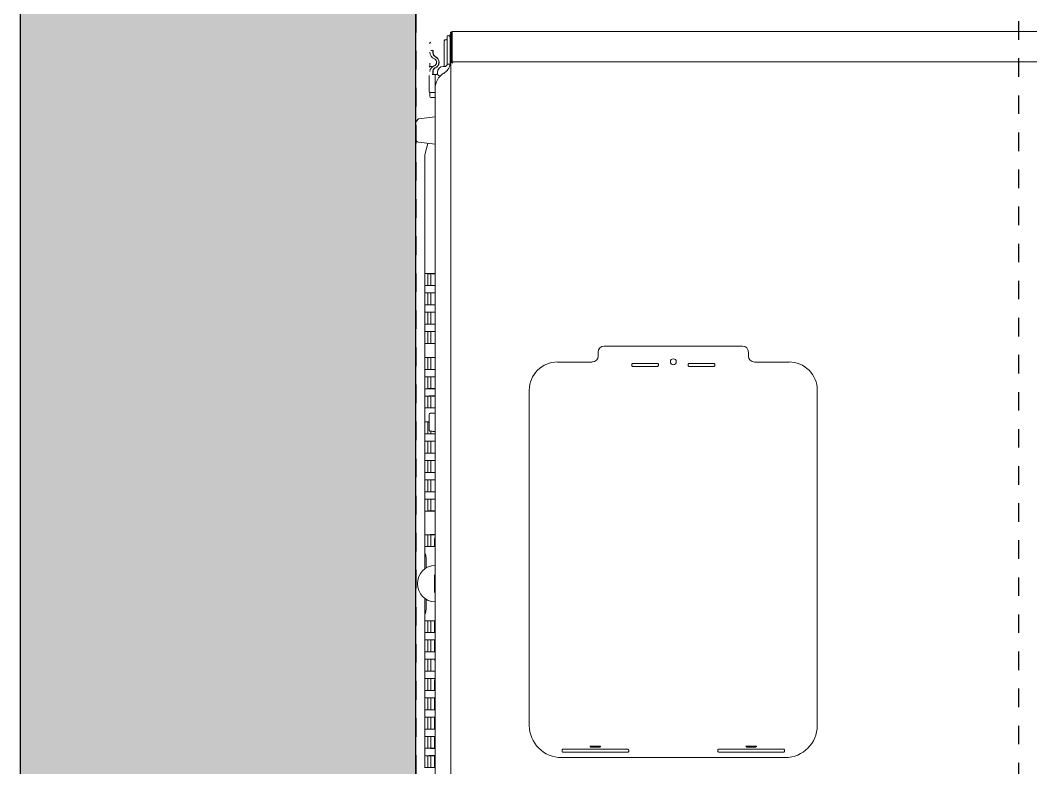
# Model space of a CAD drawing. Header units: inches. Extents: x 9715 to 9910, y -508 to -121.
# Drawn here: x 9715.47 to 9742.29, y -257.79 to -237.94 of the extents above; entities that cross this region are included whole.
import ezdxf

# ---------------------------------------------------------------- set-up
doc = ezdxf.new("R2010")
doc.units = ezdxf.units.IN
doc.header["$LTSCALE"] = 25
doc.header["$MEASUREMENT"] = 0
doc.linetypes.add('Hidden', pattern=[0.03937, 0.019685, -0.019685])
doc.layers.add('A-EQPM-KITCHEN', color=178, linetype='Continuous', lineweight=13, true_color=0x000000)
doc.layers.add('Default', color=178, linetype='Continuous', true_color=0x000000)
doc.layers.add('Layer 02', color=254, linetype='Continuous', true_color=0xe6e6e6)

# ---------------------------------------------------------------- blocks, each defined once
blk = doc.blocks.new('Stove-Plan')
at = {"layer": 'A-EQPM-KITCHEN', "linetype": 'Continuous', "lineweight": 5}
blk.add_point((-15, 14.65), dxfattribs=at)
blk = doc.blocks.new('Group-305')
at = {"layer": 'A-EQPM-KITCHEN'}
for p, q in [((-56.082, 36.504), (-55.619, 36.504)), ((-55.619, 36.504), (-55.541, 36.435)), ((-72.7, 36.268), (-72.773, 36.268)), ((-72.763, 36.164), (-72.763, 36.247)), ((-72.762, 36.183), (-72.762, 36.216)), ((-72.69, 36.268), (-72.7, 36.268)), ((-72.686, 36.268), (-72.69, 36.268)), ((-72.658, 36.268), (-72.686, 36.268)), ((-72.686, 36.268), (-72.686, 36.268)), ((-72.644, 36.268), (-72.658, 36.268)), ((-72.565, 36.268), (-72.644, 36.268)), ((-72.55, 36.268), (-72.565, 36.268)), ((-72.523, 36.268), (-72.55, 36.268)), ((-72.522, 36.268), (-72.523, 36.268)), ((-72.519, 36.268), (-72.522, 36.268)), ((-72.509, 36.268), (-72.519, 36.268)), ((-72.436, 36.268), (-72.509, 36.268)), ((-72.446, 36.235), (-72.447, 36.183)), ((-72.446, 36.247), (-72.445, 36.164)), ((-72.261, 36.268), (-72.436, 36.268)), ((-72.188, 36.268), (-72.261, 36.268)), ((-72.251, 36.164), (-72.251, 36.247)), ((-72.25, 36.183), (-72.25, 36.216)), ((-72.178, 36.268), (-72.188, 36.268)), ((-72.174, 36.268), (-72.178, 36.268)), ((-72.146, 36.268), (-72.174, 36.268)), ((-72.174, 36.268), (-72.174, 36.268)), ((-72.132, 36.268), (-72.146, 36.268)), ((-72.053, 36.268), (-72.132, 36.268)), ((-72.039, 36.268), (-72.053, 36.268)), ((-72.011, 36.268), (-72.039, 36.268)), ((-72.01, 36.268), (-72.011, 36.268)), ((-72.007, 36.268), (-72.01, 36.268)), ((-71.997, 36.268), (-72.007, 36.268)), ((-71.924, 36.268), (-71.997, 36.268)), ((-71.934, 36.235), (-71.935, 36.183)), ((-71.934, 36.247), (-71.933, 36.164)), ((-71.749, 36.268), (-71.924, 36.268)), ((-71.676, 36.268), (-71.749, 36.268)), ((-71.74, 36.164), (-71.739, 36.247)), ((-71.738, 36.183), (-71.739, 36.216)), ((-71.666, 36.268), (-71.676, 36.268)), ((-71.663, 36.268), (-71.666, 36.268)), ((-71.662, 36.268), (-71.663, 36.268)), ((-71.634, 36.268), (-71.662, 36.268)), ((-71.62, 36.268), (-71.634, 36.268)), ((-71.541, 36.268), (-71.62, 36.268)), ((-71.527, 36.268), (-71.541, 36.268)), ((-71.499, 36.268), (-71.527, 36.268)), ((-71.498, 36.268), (-71.499, 36.268)), ((-71.495, 36.268), (-71.498, 36.268)), ((-71.485, 36.268), (-71.495, 36.268)), ((-71.412, 36.268), (-71.485, 36.268)), ((-71.422, 36.235), (-71.423, 36.183)), ((-71.422, 36.247), (-71.421, 36.164)), ((-71.237, 36.268), (-71.412, 36.268)), ((-71.164, 36.268), (-71.237, 36.268)), ((-71.228, 36.164), (-71.227, 36.247)), ((-71.226, 36.183), (-71.227, 36.216)), ((-71.154, 36.268), (-71.164, 36.268)), ((-71.151, 36.268), (-71.154, 36.268)), ((-71.15, 36.268), (-71.151, 36.268)), ((-71.122, 36.268), (-71.15, 36.268)), ((-71.108, 36.268), (-71.122, 36.268)), ((-71.029, 36.268), (-71.108, 36.268)), ((-71.015, 36.268), (-71.029, 36.268)), ((-70.987, 36.268), (-71.015, 36.268)), ((-70.986, 36.268), (-70.987, 36.268)), ((-70.983, 36.268), (-70.986, 36.268)), ((-70.973, 36.268), (-70.983, 36.268)), ((-70.9, 36.268), (-70.973, 36.268)), ((-70.91, 36.235), (-70.911, 36.183)), ((-70.91, 36.247), (-70.909, 36.164)), ((-70.725, 36.268), (-70.9, 36.268)), ((-70.652, 36.268), (-70.725, 36.268)), ((-70.716, 36.164), (-70.715, 36.247)), ((-70.714, 36.183), (-70.715, 36.216)), ((-70.642, 36.268), (-70.652, 36.268)), ((-70.639, 36.268), (-70.642, 36.268)), ((-70.638, 36.268), (-70.639, 36.268)), ((-70.61, 36.268), (-70.638, 36.268)), ((-70.596, 36.268), (-70.61, 36.268)), ((-70.517, 36.268), (-70.596, 36.268)), ((-70.503, 36.268), (-70.517, 36.268)), ((-70.475, 36.268), (-70.503, 36.268)), ((-70.471, 36.268), (-70.475, 36.268)), ((-70.475, 36.268), (-70.475, 36.268)), ((-70.461, 36.268), (-70.471, 36.268)), ((-70.388, 36.268), (-70.461, 36.268)), ((-70.398, 36.235), (-70.399, 36.183)), ((-70.398, 36.247), (-70.397, 36.164)), ((-70.213, 36.268), (-70.388, 36.268)), ((-70.14, 36.268), (-70.213, 36.268)), ((-70.204, 36.164), (-70.203, 36.247)), ((-70.202, 36.183), (-70.203, 36.216)), ((-70.13, 36.268), (-70.14, 36.268)), ((-70.127, 36.268), (-70.13, 36.268)), ((-70.126, 36.268), (-70.127, 36.268)), ((-70.099, 36.268), (-70.126, 36.268)), ((-70.084, 36.268), (-70.099, 36.268)), ((-70.005, 36.268), (-70.084, 36.268)), ((-69.978, 36.268), (-70.005, 36.268)), ((-69.976, 36.268), (-69.978, 36.268)), ((-69.952, 36.268), (-69.976, 36.268)), ((-69.949, 36.268), (-69.952, 36.268)), ((-69.876, 36.268), (-69.949, 36.268)), ((-69.886, 36.235), (-69.887, 36.183)), ((-69.886, 36.247), (-69.886, 36.164)), ((-69.702, 36.268), (-69.876, 36.268)), ((-69.628, 36.268), (-69.702, 36.268)), ((-69.692, 36.164), (-69.692, 36.247)), ((-69.69, 36.183), (-69.691, 36.216)), ((-69.618, 36.268), (-69.628, 36.268)), ((-69.615, 36.268), (-69.618, 36.268)), ((-69.614, 36.268), (-69.615, 36.268)), ((-69.587, 36.268), (-69.614, 36.268)), ((-69.572, 36.268), (-69.587, 36.268)), ((-69.494, 36.268), (-69.572, 36.268)), ((-69.479, 36.268), (-69.494, 36.268)), ((-69.451, 36.268), (-69.479, 36.268)), ((-69.447, 36.268), (-69.451, 36.268)), ((-69.451, 36.268), (-69.451, 36.268)), ((-69.437, 36.268), (-69.447, 36.268)), ((-69.364, 36.268), (-69.437, 36.268)), ((-69.375, 36.235), (-69.375, 36.183)), ((-69.374, 36.247), (-69.374, 36.164)), ((-69.19, 36.268), (-69.364, 36.268)), ((-69.117, 36.268), (-69.19, 36.268)), ((-69.18, 36.164), (-69.18, 36.247)), ((-69.179, 36.183), (-69.179, 36.216)), ((-69.106, 36.268), (-69.117, 36.268)), ((-69.103, 36.268), (-69.106, 36.268)), ((-69.102, 36.268), (-69.103, 36.268)), ((-69.075, 36.268), (-69.102, 36.268)), ((-69.06, 36.268), (-69.075, 36.268)), ((-68.982, 36.268), (-69.06, 36.268)), ((-68.967, 36.268), (-68.982, 36.268)), ((-68.94, 36.268), (-68.967, 36.268)), ((-68.939, 36.268), (-68.94, 36.268)), ((-68.936, 36.268), (-68.939, 36.268)), ((-68.926, 36.268), (-68.936, 36.268)), ((-68.852, 36.268), (-68.926, 36.268)), ((-68.863, 36.235), (-68.864, 36.183)), ((-68.862, 36.247), (-68.862, 36.164)), ((-68.678, 36.268), (-68.852, 36.268)), ((-68.605, 36.268), (-68.678, 36.268)), ((-68.549, 36.23), (-68.672, 36.25)), ((-68.595, 36.268), (-68.605, 36.268)), ((-68.591, 36.268), (-68.595, 36.268)), ((-68.563, 36.268), (-68.591, 36.268)), ((-68.591, 36.268), (-68.591, 36.268)), ((-68.549, 36.268), (-68.563, 36.268)), ((-68.27, 36.268), (-68.549, 36.268)), ((-68.295, 36.23), (-68.549, 36.23)), ((-67.21, 36.268), (-67.488, 36.268)), ((-67.21, 36.23), (-67.463, 36.23)), ((-67.196, 36.268), (-67.21, 36.268)), ((-67.086, 36.251), (-67.21, 36.23)), ((-67.168, 36.268), (-67.196, 36.268)), ((-67.164, 36.268), (-67.168, 36.268)), ((-67.168, 36.268), (-67.168, 36.268)), ((-67.154, 36.268), (-67.164, 36.268)), ((-67.081, 36.268), (-67.154, 36.268)), ((-66.906, 36.268), (-67.081, 36.268)), ((-66.833, 36.268), (-66.906, 36.268)), ((-66.897, 36.164), (-66.896, 36.247)), ((-66.895, 36.183), (-66.896, 36.216)), ((-66.823, 36.268), (-66.833, 36.268)), ((-66.82, 36.268), (-66.823, 36.268)), ((-66.819, 36.268), (-66.82, 36.268)), ((-66.792, 36.268), (-66.819, 36.268)), ((-66.777, 36.268), (-66.792, 36.268)), ((-66.698, 36.268), (-66.777, 36.268)), ((-66.671, 36.268), (-66.698, 36.268)), ((-66.67, 36.268), (-66.671, 36.268)), ((-66.647, 36.268), (-66.67, 36.268)), ((-66.642, 36.268), (-66.647, 36.268)), ((-66.569, 36.268), (-66.642, 36.268)), ((-66.579, 36.235), (-66.58, 36.183)), ((-66.579, 36.247), (-66.579, 36.164)), ((-65.961, 36.268), (-66.569, 36.268)), ((-65.888, 36.268), (-65.961, 36.268)), ((-65.952, 36.164), (-65.951, 36.247)), ((-65.95, 36.183), (-65.951, 36.236)), ((-65.884, 36.268), (-65.888, 36.268)), ((-65.878, 36.268), (-65.884, 36.268)), ((-65.875, 36.268), (-65.878, 36.268)), ((-65.861, 36.268), (-65.875, 36.268)), ((-65.86, 36.268), (-65.861, 36.268)), ((-65.847, 36.268), (-65.86, 36.268)), ((-65.846, 36.268), (-65.847, 36.268)), ((-65.832, 36.268), (-65.846, 36.268)), ((-65.753, 36.268), (-65.832, 36.268)), ((-65.726, 36.268), (-65.753, 36.268)), ((-65.725, 36.268), (-65.726, 36.268)), ((-65.711, 36.268), (-65.725, 36.268)), ((-65.707, 36.268), (-65.711, 36.268)), ((-65.702, 36.268), (-65.707, 36.268)), ((-65.697, 36.268), (-65.702, 36.268)), ((-65.624, 36.268), (-65.697, 36.268)), ((-65.634, 36.236), (-65.635, 36.183)), ((-65.634, 36.247), (-65.634, 36.164)), ((-65.45, 36.268), (-65.624, 36.268)), ((-65.376, 36.268), (-65.45, 36.268)), ((-65.44, 36.164), (-65.44, 36.247)), ((-65.438, 36.183), (-65.439, 36.236)), ((-65.371, 36.268), (-65.376, 36.268)), ((-65.366, 36.268), (-65.371, 36.268)), ((-65.363, 36.268), (-65.366, 36.268)), ((-65.349, 36.268), (-65.363, 36.268)), ((-65.348, 36.268), (-65.349, 36.268)), ((-65.32, 36.268), (-65.348, 36.268)), ((-65.242, 36.268), (-65.32, 36.268)), ((-65.214, 36.268), (-65.242, 36.268)), ((-65.213, 36.268), (-65.214, 36.268)), ((-65.199, 36.268), (-65.213, 36.268)), ((-65.195, 36.268), (-65.199, 36.268)), ((-65.189, 36.268), (-65.195, 36.268)), ((-65.185, 36.268), (-65.189, 36.268)), ((-65.112, 36.268), (-65.185, 36.268)), ((-65.122, 36.236), (-65.123, 36.183)), ((-65.122, 36.247), (-65.122, 36.164)), ((-64.938, 36.268), (-65.112, 36.268)), ((-64.865, 36.268), (-64.938, 36.268)), ((-64.928, 36.164), (-64.928, 36.247)), ((-64.927, 36.183), (-64.927, 36.236)), ((-64.859, 36.268), (-64.865, 36.268)), ((-64.854, 36.268), (-64.859, 36.268)), ((-64.851, 36.268), (-64.854, 36.268)), ((-64.837, 36.268), (-64.851, 36.268)), ((-64.836, 36.268), (-64.837, 36.268)), ((-64.808, 36.268), (-64.836, 36.268)), ((-64.73, 36.268), (-64.808, 36.268)), ((-64.702, 36.268), (-64.73, 36.268)), ((-64.701, 36.268), (-64.702, 36.268)), ((-64.687, 36.268), (-64.701, 36.268)), ((-64.684, 36.268), (-64.687, 36.268)), ((-64.679, 36.268), (-64.684, 36.268)), ((-64.673, 36.268), (-64.679, 36.268)), ((-64.6, 36.268), (-64.673, 36.268)), ((-64.611, 36.236), (-64.612, 36.183)), ((-64.61, 36.247), (-64.61, 36.164)), ((-64.426, 36.268), (-64.6, 36.268)), ((-64.353, 36.268), (-64.426, 36.268)), ((-64.416, 36.164), (-64.416, 36.247)), ((-64.415, 36.183), (-64.416, 36.236)), ((-64.348, 36.268), (-64.353, 36.268)), ((-64.343, 36.268), (-64.348, 36.268)), ((-64.339, 36.268), (-64.343, 36.268)), ((-64.325, 36.268), (-64.339, 36.268)), ((-64.324, 36.268), (-64.325, 36.268)), ((-64.297, 36.268), (-64.324, 36.268)), ((-64.218, 36.268), (-64.297, 36.268)), ((-64.203, 36.268), (-64.218, 36.268)), ((-64.192, 36.268), (-64.203, 36.268)), ((-64.19, 36.268), (-64.192, 36.268)), ((-64.183, 36.268), (-64.19, 36.268)), ((-64.167, 36.268), (-64.183, 36.268)), ((-64.162, 36.268), (-64.167, 36.268)), ((-64.088, 36.268), (-64.162, 36.268)), ((-64.099, 36.236), (-64.1, 36.183)), ((-64.099, 36.247), (-64.098, 36.164)), ((-63.914, 36.268), (-64.088, 36.268)), ((-63.841, 36.268), (-63.914, 36.268)), ((-63.904, 36.164), (-63.904, 36.247)), ((-63.903, 36.183), (-63.904, 36.236)), ((-63.836, 36.268), (-63.841, 36.268)), ((-63.831, 36.268), (-63.836, 36.268)), ((-63.827, 36.268), (-63.831, 36.268)), ((-63.813, 36.268), (-63.827, 36.268)), ((-63.812, 36.268), (-63.813, 36.268)), ((-63.785, 36.268), (-63.812, 36.268)), ((-63.706, 36.268), (-63.785, 36.268)), ((-63.678, 36.268), (-63.706, 36.268)), ((-63.677, 36.268), (-63.678, 36.268)), ((-63.663, 36.268), (-63.677, 36.268)), ((-63.66, 36.268), (-63.663, 36.268)), ((-63.655, 36.268), (-63.66, 36.268)), ((-63.65, 36.268), (-63.655, 36.268)), ((-63.577, 36.268), (-63.65, 36.268)), ((-63.587, 36.236), (-63.588, 36.183)), ((-63.587, 36.247), (-63.586, 36.164)), ((-63.225, 36.268), (-63.577, 36.268)), ((-63.152, 36.268), (-63.225, 36.268)), ((-63.215, 36.164), (-63.215, 36.247)), ((-63.214, 36.183), (-63.215, 36.236)), ((-63.147, 36.268), (-63.152, 36.268)), ((-63.142, 36.268), (-63.147, 36.268)), ((-63.138, 36.268), (-63.142, 36.268)), ((-63.124, 36.268), (-63.138, 36.268)), ((-63.123, 36.268), (-63.124, 36.268)), ((-63.096, 36.268), (-63.123, 36.268)), ((-63.017, 36.268), (-63.096, 36.268)), ((-62.989, 36.268), (-63.017, 36.268)), ((-62.988, 36.268), (-62.989, 36.268)), ((-62.974, 36.268), (-62.988, 36.268)), ((-62.971, 36.268), (-62.974, 36.268)), ((-62.966, 36.268), (-62.971, 36.268)), ((-62.961, 36.268), (-62.966, 36.268)), ((-62.888, 36.268), (-62.961, 36.268)), ((-62.898, 36.236), (-62.899, 36.183)), ((-62.898, 36.247), (-62.897, 36.164)), ((-62.713, 36.268), (-62.888, 36.268)), ((-62.64, 36.268), (-62.713, 36.268)), ((-62.704, 36.164), (-62.703, 36.247)), ((-62.702, 36.183), (-62.703, 36.236)), ((-62.635, 36.268), (-62.64, 36.268)), ((-62.63, 36.268), (-62.635, 36.268)), ((-62.626, 36.268), (-62.63, 36.268)), ((-62.612, 36.268), (-62.626, 36.268)), ((-62.584, 36.268), (-62.612, 36.268)), ((-62.612, 36.268), (-62.612, 36.268)), ((-62.505, 36.268), (-62.584, 36.268)), ((-62.477, 36.268), (-62.505, 36.268)), ((-62.476, 36.268), (-62.477, 36.268)), ((-62.462, 36.268), (-62.476, 36.268)), ((-62.459, 36.268), (-62.462, 36.268)), ((-62.454, 36.268), (-62.459, 36.268)), ((-62.449, 36.268), (-62.454, 36.268)), ((-62.376, 36.268), (-62.449, 36.268)), ((-62.386, 36.236), (-62.387, 36.183)), ((-62.386, 36.247), (-62.385, 36.164)), ((-62.201, 36.268), (-62.376, 36.268)), ((-62.128, 36.268), (-62.201, 36.268)), ((-62.192, 36.164), (-62.191, 36.247)), ((-62.19, 36.183), (-62.191, 36.236)), ((-62.123, 36.268), (-62.128, 36.268)), ((-62.118, 36.268), (-62.123, 36.268)), ((-62.115, 36.268), (-62.118, 36.268)), ((-62.101, 36.268), (-62.115, 36.268)), ((-62.1, 36.268), (-62.101, 36.268)), ((-62.072, 36.268), (-62.1, 36.268)), ((-61.993, 36.268), (-62.072, 36.268)), ((-61.965, 36.268), (-61.993, 36.268)), ((-61.964, 36.268), (-61.965, 36.268)), ((-61.95, 36.268), (-61.964, 36.268)), ((-61.947, 36.268), (-61.95, 36.268)), ((-61.942, 36.268), (-61.947, 36.268)), ((-61.937, 36.268), (-61.942, 36.268)), ((-61.864, 36.268), (-61.937, 36.268)), ((-61.874, 36.236), (-61.875, 36.183)), ((-61.874, 36.247), (-61.873, 36.164)), ((-61.512, 36.268), (-61.864, 36.268)), ((-61.439, 36.268), (-61.512, 36.268)), ((-61.503, 36.164), (-61.502, 36.247)), ((-61.501, 36.183), (-61.502, 36.236)), ((-61.434, 36.268), (-61.439, 36.268)), ((-61.429, 36.268), (-61.434, 36.268)), ((-61.425, 36.268), (-61.429, 36.268)), ((-61.411, 36.268), (-61.425, 36.268)), ((-61.383, 36.268), (-61.411, 36.268)), ((-61.411, 36.268), (-61.411, 36.268)), ((-61.304, 36.268), (-61.383, 36.268)), ((-61.276, 36.268), (-61.304, 36.268)), ((-61.275, 36.268), (-61.276, 36.268)), ((-61.261, 36.268), (-61.275, 36.268)), ((-61.258, 36.268), (-61.261, 36.268)), ((-61.253, 36.268), (-61.258, 36.268)), ((-61.248, 36.268), (-61.253, 36.268)), ((-61.175, 36.268), (-61.248, 36.268)), ((-61.185, 36.236), (-61.186, 36.183)), ((-61.185, 36.247), (-61.184, 36.164)), ((-61, 36.268), (-61.175, 36.268)), ((-60.926, 36.268), (-61, 36.268)), ((-60.991, 36.164), (-60.99, 36.247)), ((-60.989, 36.182), (-60.99, 36.236)), ((-60.922, 36.268), (-60.926, 36.268)), ((-60.916, 36.268), (-60.922, 36.268)), ((-60.913, 36.268), (-60.916, 36.268)), ((-60.899, 36.268), (-60.913, 36.268)), ((-60.898, 36.268), (-60.899, 36.268)), ((-60.87, 36.268), (-60.898, 36.268)), ((-60.792, 36.268), (-60.87, 36.268)), ((-60.764, 36.268), (-60.792, 36.268)), ((-60.763, 36.268), (-60.764, 36.268)), ((-60.749, 36.268), (-60.763, 36.268)), ((-60.746, 36.268), (-60.749, 36.268)), ((-60.74, 36.268), (-60.746, 36.268)), ((-60.736, 36.268), (-60.74, 36.268)), ((-60.663, 36.268), (-60.736, 36.268)), ((-60.673, 36.236), (-60.674, 36.183)), ((-60.673, 36.247), (-60.672, 36.164)), ((-60.488, 36.268), (-60.663, 36.268)), ((-60.415, 36.268), (-60.488, 36.268)), ((-60.479, 36.164), (-60.478, 36.247)), ((-60.477, 36.183), (-60.478, 36.236)), ((-60.41, 36.268), (-60.415, 36.268)), ((-60.405, 36.268), (-60.41, 36.268)), ((-60.402, 36.268), (-60.405, 36.268)), ((-60.388, 36.268), (-60.402, 36.268)), ((-60.387, 36.268), (-60.388, 36.268)), ((-60.359, 36.268), (-60.387, 36.268)), ((-60.28, 36.268), (-60.359, 36.268)), ((-60.266, 36.268), (-60.28, 36.268)), ((-60.255, 36.268), (-60.266, 36.268)), ((-60.252, 36.268), (-60.255, 36.268)), ((-60.242, 36.268), (-60.252, 36.268)), ((-60.229, 36.268), (-60.242, 36.268)), ((-60.224, 36.268), (-60.229, 36.268)), ((-60.151, 36.268), (-60.224, 36.268)), ((-60.161, 36.236), (-60.162, 36.183)), ((-60.161, 36.247), (-60.16, 36.164)), ((-59.976, 36.268), (-60.151, 36.268)), ((-59.903, 36.268), (-59.976, 36.268)), ((-59.967, 36.164), (-59.966, 36.247)), ((-59.965, 36.183), (-59.966, 36.236)), ((-59.898, 36.268), (-59.903, 36.268)), ((-59.893, 36.268), (-59.898, 36.268)), ((-59.89, 36.268), (-59.893, 36.268)), ((-59.876, 36.268), (-59.89, 36.268)), ((-59.875, 36.268), (-59.876, 36.268)), ((-59.847, 36.268), (-59.875, 36.268)), ((-59.768, 36.268), (-59.847, 36.268)), ((-59.741, 36.268), (-59.768, 36.268)), ((-59.74, 36.268), (-59.741, 36.268)), ((-59.726, 36.268), (-59.74, 36.268)), ((-59.722, 36.268), (-59.726, 36.268)), ((-59.717, 36.268), (-59.722, 36.268)), ((-59.712, 36.268), (-59.717, 36.268)), ((-59.639, 36.268), (-59.712, 36.268)), ((-59.649, 36.236), (-59.65, 36.183)), ((-59.649, 36.247), (-59.649, 36.164)), ((-58.697, 36.268), (-59.639, 36.268)), ((-58.607, 36.268), (-58.697, 36.268)), ((-58.173, 36.268), (-58.607, 36.268)), ((-58.137, 36.268), (-58.173, 36.268)), ((-58.133, 36.268), (-58.137, 36.268)), ((-57.998, 36.268), (-58.133, 36.268)), ((-57.994, 36.268), (-57.998, 36.268)), ((-57.958, 36.268), (-57.994, 36.268)), ((-57.424, 36.268), (-57.958, 36.268)), ((-57.389, 36.268), (-57.424, 36.268)), ((-57.385, 36.268), (-57.389, 36.268)), ((-57.249, 36.268), (-57.385, 36.268)), ((-57.246, 36.268), (-57.249, 36.268)), ((-57.21, 36.268), (-57.246, 36.268)), ((-56.998, 36.268), (-57.21, 36.268)), ((-56.887, 36.268), (-56.998, 36.268)), ((-56.724, 36.268), (-56.887, 36.268)), ((-56.662, 36.268), (-56.724, 36.268)), ((-56.661, 36.268), (-56.662, 36.268)), ((-56.657, 36.268), (-56.661, 36.268)), ((-56.656, 36.268), (-56.657, 36.268)), ((-56.655, 36.268), (-56.656, 36.268)), ((-56.637, 36.268), (-56.655, 36.268)), ((-56.586, 36.268), (-56.637, 36.268)), ((-56.499, 36.264), (-56.5, 36.264)), ((-56.46, 36.26), (-56.499, 36.264)), ((-56.191, 36.185), (-56.46, 36.26)), ((-56.215, 35.992), (-56.16, 36.435)), ((-55.541, 36.435), (-55.486, 35.992)), ((-54.734, 35.992), (-79.266, 35.992)), ((-72.763, 36.119), (-72.763, 36.164)), ((-72.763, 36.153), (-72.762, 36.068)), ((-72.763, 35.992), (-72.763, 36.119)), ((-72.762, 36.089), (-72.762, 36.183)), ((-72.762, 36.11), (-72.447, 36.11)), ((-72.762, 36.068), (-72.762, 35.992)), ((-72.447, 36.008), (-72.762, 36.008)), ((-72.761, 36.183), (-72.691, 36.189)), ((-72.691, 36.189), (-72.644, 36.189)), ((-72.644, 36.189), (-72.565, 36.189)), ((-72.565, 36.189), (-72.517, 36.189)), ((-72.517, 36.189), (-72.447, 36.183)), ((-72.447, 36.183), (-72.447, 36.089)), ((-72.447, 36.068), (-72.445, 36.143)), ((-72.447, 35.992), (-72.447, 36.068)), ((-72.445, 36.164), (-72.445, 36.119)), ((-72.445, 36.119), (-72.445, 35.992)), ((-72.252, 36.119), (-72.251, 36.164)), ((-72.252, 35.992), (-72.252, 36.119)), ((-72.251, 36.153), (-72.25, 36.068)), ((-72.25, 36.089), (-72.25, 36.183)), ((-72.25, 36.11), (-71.935, 36.11)), ((-72.25, 36.068), (-72.25, 35.992)), ((-71.935, 36.008), (-72.25, 36.008)), ((-72.249, 36.183), (-72.179, 36.189)), ((-72.179, 36.189), (-72.132, 36.189)), ((-72.132, 36.189), (-72.053, 36.189)), ((-72.053, 36.189), (-72.005, 36.189)), ((-72.005, 36.189), (-71.935, 36.183)), ((-71.935, 36.183), (-71.935, 36.089)), ((-71.935, 36.068), (-71.933, 36.143)), ((-71.935, 35.992), (-71.935, 36.068)), ((-71.933, 36.164), (-71.933, 36.119)), ((-71.933, 36.119), (-71.933, 35.992)), ((-71.74, 36.119), (-71.74, 36.164)), ((-71.74, 35.992), (-71.74, 36.119)), ((-71.739, 36.153), (-71.738, 36.068)), ((-71.738, 36.183), (-71.668, 36.189)), ((-71.738, 36.089), (-71.738, 36.183)), ((-71.738, 36.11), (-71.423, 36.11)), ((-71.738, 36.068), (-71.738, 35.992)), ((-71.423, 36.008), (-71.738, 36.008)), ((-71.668, 36.189), (-71.62, 36.189)), ((-71.62, 36.189), (-71.541, 36.189)), ((-71.541, 36.189), (-71.493, 36.189)), ((-71.493, 36.189), (-71.423, 36.183)), ((-71.423, 36.183), (-71.423, 36.089)), ((-71.423, 36.068), (-71.422, 36.143)), ((-71.423, 35.992), (-71.423, 36.068)), ((-71.421, 36.164), (-71.421, 36.119)), ((-71.421, 36.119), (-71.421, 35.992)), ((-71.228, 36.119), (-71.228, 36.164)), ((-71.228, 36.153), (-71.226, 36.068)), ((-71.228, 35.992), (-71.228, 36.119)), ((-71.226, 36.183), (-71.156, 36.189)), ((-71.226, 36.089), (-71.226, 36.183)), ((-71.226, 36.11), (-70.911, 36.11)), ((-71.226, 36.068), (-71.226, 35.992)), ((-70.911, 36.008), (-71.226, 36.008)), ((-71.156, 36.189), (-71.108, 36.189)), ((-71.108, 36.189), (-71.029, 36.189)), ((-71.029, 36.189), (-70.981, 36.189)), ((-70.981, 36.189), (-70.911, 36.183)), ((-70.911, 36.183), (-70.911, 36.089)), ((-70.911, 36.068), (-70.91, 36.143)), ((-70.911, 35.992), (-70.911, 36.068)), ((-70.909, 36.164), (-70.909, 36.119)), ((-70.909, 36.119), (-70.909, 35.992)), ((-70.716, 36.119), (-70.716, 36.164)), ((-70.716, 36.153), (-70.714, 36.068)), ((-70.716, 35.992), (-70.716, 36.119)), ((-70.714, 36.183), (-70.644, 36.189)), ((-70.714, 36.089), (-70.714, 36.183)), ((-70.714, 36.11), (-70.399, 36.11)), ((-70.714, 36.068), (-70.714, 35.992)), ((-70.459, 36.008), (-70.714, 36.008)), ((-70.644, 36.189), (-70.596, 36.189)), ((-70.596, 36.189), (-70.517, 36.189)), ((-70.517, 36.189), (-70.47, 36.189)), ((-70.47, 36.189), (-70.399, 36.183)), ((-70.399, 36.183), (-70.399, 36.089)), ((-70.399, 36.068), (-70.398, 36.143)), ((-70.399, 35.992), (-70.399, 36.068)), ((-70.397, 36.164), (-70.397, 36.119)), ((-70.397, 36.119), (-70.397, 35.992)), ((-70.204, 36.119), (-70.204, 36.164)), ((-70.204, 36.153), (-70.202, 36.068)), ((-70.204, 35.992), (-70.204, 36.119)), ((-70.202, 36.183), (-70.132, 36.189)), ((-70.202, 36.089), (-70.202, 36.183)), ((-70.202, 36.11), (-69.887, 36.11)), ((-70.202, 36.068), (-70.202, 35.992)), ((-70.132, 36.189), (-70.084, 36.189)), ((-70.084, 36.189), (-70.005, 36.189)), ((-70.005, 36.189), (-69.958, 36.189)), ((-69.958, 36.189), (-69.888, 36.183)), ((-69.887, 36.183), (-69.887, 36.089)), ((-69.887, 36.068), (-69.886, 36.143)), ((-69.887, 35.992), (-69.887, 36.068)), ((-69.886, 36.164), (-69.886, 36.119)), ((-69.886, 36.119), (-69.886, 35.992)), ((-69.692, 36.119), (-69.692, 36.164)), ((-69.692, 36.153), (-69.69, 36.068)), ((-69.692, 35.992), (-69.692, 36.119)), ((-69.69, 36.183), (-69.62, 36.189)), ((-69.69, 36.089), (-69.69, 36.183)), ((-69.69, 36.11), (-69.375, 36.11)), ((-69.69, 36.068), (-69.69, 35.992)), ((-69.375, 36.008), (-69.69, 36.008)), ((-69.62, 36.189), (-69.572, 36.189)), ((-69.572, 36.189), (-69.494, 36.189)), ((-69.494, 36.189), (-69.446, 36.189)), ((-69.446, 36.189), (-69.376, 36.183)), ((-69.375, 36.183), (-69.375, 36.089)), ((-69.375, 36.068), (-69.374, 36.143)), ((-69.375, 35.992), (-69.375, 36.068)), ((-69.374, 36.164), (-69.374, 36.119)), ((-69.374, 36.119), (-69.374, 35.992)), ((-69.18, 36.119), (-69.18, 36.164)), ((-69.18, 36.153), (-69.179, 36.068)), ((-69.18, 35.992), (-69.18, 36.119)), ((-69.179, 36.089), (-69.179, 36.183)), ((-69.179, 36.11), (-68.864, 36.11)), ((-69.179, 36.068), (-69.179, 35.992)), ((-68.864, 36.008), (-69.179, 36.008)), ((-69.178, 36.183), (-69.108, 36.189)), ((-69.108, 36.189), (-69.06, 36.189)), ((-69.06, 36.189), (-68.982, 36.189)), ((-68.982, 36.189), (-68.934, 36.189)), ((-68.934, 36.189), (-68.864, 36.183)), ((-68.864, 36.183), (-68.864, 36.089)), ((-68.864, 36.068), (-68.862, 36.143)), ((-68.864, 35.992), (-68.864, 36.068)), ((-68.862, 36.164), (-68.862, 36.119)), ((-68.862, 36.119), (-68.862, 35.992)), ((-68.157, 35.992), (-67.601, 35.992)), ((-67.646, 36.008), (-68.113, 36.008)), ((-66.897, 36.119), (-66.897, 36.164)), ((-66.897, 36.153), (-66.895, 36.068)), ((-66.897, 35.992), (-66.897, 36.119)), ((-66.895, 36.183), (-66.825, 36.189)), ((-66.895, 36.089), (-66.895, 36.183)), ((-66.895, 36.11), (-66.58, 36.11)), ((-66.895, 36.068), (-66.895, 35.992)), ((-66.698, 36.008), (-66.895, 36.008)), ((-66.825, 36.189), (-66.777, 36.189)), ((-66.777, 36.189), (-66.698, 36.189)), ((-66.698, 36.189), (-66.651, 36.189)), ((-66.651, 36.189), (-66.581, 36.183)), ((-66.58, 36.183), (-66.58, 36.089)), ((-66.58, 36.068), (-66.579, 36.153)), ((-66.58, 35.992), (-66.58, 36.068)), ((-66.579, 36.164), (-66.578, 36.119)), ((-66.578, 36.119), (-66.578, 35.992)), ((-65.952, 36.119), (-65.952, 36.164)), ((-65.952, 36.153), (-65.95, 36.068)), ((-65.952, 35.992), (-65.952, 36.119)), ((-65.95, 36.183), (-65.88, 36.189)), ((-65.95, 36.082), (-65.95, 36.183)), ((-65.95, 36.11), (-65.635, 36.11)), ((-65.95, 36.068), (-65.95, 35.992)), ((-65.88, 36.189), (-65.832, 36.189)), ((-65.832, 36.189), (-65.753, 36.189)), ((-65.753, 36.189), (-65.706, 36.189)), ((-65.706, 36.189), (-65.636, 36.183)), ((-65.635, 36.183), (-65.635, 36.089)), ((-65.635, 36.068), (-65.634, 36.153)), ((-65.635, 35.992), (-65.635, 36.068)), ((-65.634, 36.164), (-65.633, 36.119)), ((-65.633, 36.119), (-65.633, 35.992)), ((-65.44, 36.119), (-65.44, 36.164)), ((-65.44, 36.153), (-65.438, 36.068)), ((-65.44, 35.992), (-65.44, 36.119)), ((-65.438, 36.183), (-65.368, 36.189)), ((-65.438, 36.082), (-65.438, 36.183)), ((-65.438, 36.11), (-65.123, 36.11)), ((-65.438, 36.068), (-65.438, 35.992)), ((-65.368, 36.189), (-65.32, 36.189)), ((-65.32, 36.189), (-65.242, 36.189)), ((-65.242, 36.189), (-65.194, 36.189)), ((-65.194, 36.189), (-65.124, 36.183)), ((-65.123, 36.183), (-65.123, 36.089)), ((-65.123, 36.068), (-65.122, 36.153)), ((-65.123, 35.992), (-65.123, 36.068)), ((-65.122, 36.164), (-65.122, 36.119)), ((-65.122, 36.119), (-65.122, 35.992)), ((-64.928, 36.119), (-64.928, 36.164)), ((-64.928, 36.153), (-64.927, 36.068)), ((-64.928, 35.992), (-64.928, 36.119)), ((-64.927, 36.082), (-64.927, 36.183)), ((-64.927, 36.11), (-64.612, 36.11)), ((-64.927, 36.068), (-64.927, 35.992)), ((-64.926, 36.183), (-64.856, 36.189)), ((-64.856, 36.189), (-64.808, 36.189)), ((-64.808, 36.189), (-64.73, 36.189)), ((-64.73, 36.189), (-64.682, 36.189)), ((-64.682, 36.189), (-64.612, 36.183)), ((-64.612, 36.183), (-64.612, 36.089)), ((-64.612, 36.068), (-64.61, 36.153)), ((-64.612, 35.992), (-64.612, 36.068)), ((-64.61, 36.164), (-64.61, 36.119)), ((-64.61, 36.119), (-64.61, 35.992)), ((-64.416, 36.119), (-64.416, 36.164)), ((-64.416, 36.153), (-64.415, 36.068)), ((-64.416, 35.992), (-64.416, 36.119)), ((-64.415, 36.082), (-64.415, 36.183)), ((-64.415, 36.11), (-64.1, 36.11)), ((-64.415, 36.068), (-64.415, 35.992)), ((-64.414, 36.183), (-64.344, 36.189)), ((-64.344, 36.189), (-64.297, 36.189)), ((-64.297, 36.189), (-64.218, 36.189)), ((-64.218, 36.189), (-64.17, 36.189)), ((-64.17, 36.189), (-64.1, 36.183)), ((-64.1, 36.183), (-64.1, 36.089)), ((-64.1, 36.068), (-64.098, 36.153)), ((-64.1, 35.992), (-64.1, 36.068)), ((-64.098, 36.164), (-64.098, 36.119)), ((-64.098, 36.119), (-64.098, 35.992)), ((-63.905, 36.119), (-63.904, 36.164)), ((-63.905, 35.992), (-63.905, 36.119)), ((-63.904, 36.153), (-63.903, 36.068)), ((-63.903, 36.082), (-63.903, 36.183)), ((-63.903, 36.11), (-63.833, 36.11)), ((-63.903, 36.068), (-63.903, 35.992)), ((-63.902, 36.183), (-63.832, 36.189)), ((-63.838, 36.022), (-63.839, 36.014)), ((-63.839, 36.014), (-63.839, 36.002)), ((-63.839, 36.002), (-63.839, 35.992)), ((-63.837, 36.046), (-63.838, 36.027)), ((-63.838, 36.027), (-63.838, 36.022)), ((-63.835, 36.074), (-63.837, 36.052)), ((-63.837, 36.052), (-63.837, 36.051)), ((-63.837, 36.051), (-63.837, 36.046)), ((-63.834, 36.094), (-63.835, 36.085)), ((-63.835, 36.085), (-63.835, 36.077)), ((-63.835, 36.077), (-63.835, 36.074)), ((-63.833, 36.114), (-63.834, 36.11)), ((-63.834, 36.11), (-63.834, 36.109)), ((-63.834, 36.109), (-63.834, 36.094)), ((-63.832, 36.131), (-63.833, 36.124)), ((-63.833, 36.124), (-63.833, 36.121)), ((-63.833, 36.121), (-63.833, 36.119)), ((-63.833, 36.119), (-63.833, 36.116)), ((-63.833, 36.116), (-63.833, 36.114)), ((-63.832, 36.189), (-63.785, 36.189)), ((-63.378, 36.15), (-63.813, 36.15)), ((-63.785, 36.189), (-63.706, 36.189)), ((-63.706, 36.189), (-63.658, 36.189)), ((-63.658, 36.189), (-63.588, 36.183)), ((-63.588, 36.183), (-63.588, 36.15)), ((-63.358, 36.124), (-63.358, 36.131)), ((-63.357, 36.121), (-63.358, 36.124)), ((-63.357, 36.12), (-63.357, 36.121)), ((-63.357, 36.116), (-63.357, 36.12)), ((-63.357, 36.115), (-63.357, 36.116)), ((-63.357, 36.11), (-63.357, 36.115)), ((-63.357, 36.109), (-63.357, 36.11)), ((-63.356, 36.094), (-63.357, 36.109)), ((-63.356, 36.085), (-63.356, 36.094)), ((-63.355, 36.077), (-63.356, 36.085)), ((-63.355, 36.074), (-63.355, 36.077)), ((-63.354, 36.052), (-63.355, 36.074)), ((-63.354, 36.051), (-63.354, 36.052)), ((-63.353, 36.046), (-63.354, 36.051)), ((-63.353, 36.027), (-63.353, 36.046)), ((-63.352, 36.022), (-63.353, 36.027)), ((-63.352, 36.014), (-63.352, 36.022)), ((-63.351, 36.002), (-63.352, 36.014)), ((-63.351, 35.992), (-63.351, 36.002)), ((-63.215, 36.119), (-63.215, 36.164)), ((-63.215, 36.153), (-63.214, 36.068)), ((-63.215, 35.992), (-63.215, 36.119)), ((-63.214, 36.082), (-63.214, 36.183)), ((-63.214, 36.11), (-62.899, 36.11)), ((-63.214, 36.068), (-63.214, 35.992)), ((-63.213, 36.183), (-63.143, 36.189)), ((-63.143, 36.189), (-63.096, 36.189)), ((-63.096, 36.189), (-63.017, 36.189)), ((-63.017, 36.189), (-62.969, 36.189)), ((-62.969, 36.189), (-62.899, 36.183)), ((-62.899, 36.183), (-62.899, 36.089)), ((-62.899, 36.068), (-62.897, 36.153)), ((-62.899, 35.992), (-62.899, 36.068)), ((-62.897, 36.164), (-62.897, 36.119)), ((-62.897, 36.119), (-62.897, 35.992)), ((-62.704, 36.119), (-62.704, 36.164)), ((-62.704, 35.992), (-62.704, 36.119)), ((-62.703, 36.153), (-62.702, 36.068)), ((-62.702, 36.183), (-62.631, 36.189)), ((-62.702, 36.082), (-62.702, 36.183)), ((-62.702, 36.11), (-62.387, 36.11)), ((-62.702, 36.068), (-62.702, 35.992)), ((-62.631, 36.189), (-62.584, 36.189)), ((-62.584, 36.189), (-62.505, 36.189)), ((-62.505, 36.189), (-62.457, 36.189)), ((-62.457, 36.189), (-62.387, 36.183)), ((-62.387, 36.183), (-62.387, 36.089)), ((-62.387, 36.068), (-62.385, 36.153)), ((-62.387, 35.992), (-62.387, 36.068)), ((-62.385, 36.164), (-62.385, 36.119)), ((-62.385, 36.119), (-62.385, 35.992)), ((-62.192, 36.119), (-62.192, 36.164)), ((-62.192, 35.992), (-62.192, 36.119)), ((-62.191, 36.153), (-62.19, 36.068)), ((-62.19, 36.183), (-62.12, 36.189)), ((-62.19, 36.082), (-62.19, 36.183)), ((-62.19, 36.11), (-61.875, 36.11)), ((-62.19, 36.068), (-62.19, 35.992)), ((-62.12, 36.189), (-62.072, 36.189)), ((-62.072, 36.189), (-61.993, 36.189)), ((-61.993, 36.189), (-61.945, 36.189)), ((-61.945, 36.189), (-61.875, 36.183)), ((-61.875, 36.183), (-61.875, 36.089)), ((-61.875, 36.068), (-61.873, 36.153)), ((-61.875, 35.992), (-61.875, 36.068)), ((-61.873, 36.164), (-61.873, 36.119)), ((-61.873, 36.119), (-61.873, 35.992)), ((-61.503, 36.119), (-61.503, 36.164)), ((-61.503, 35.992), (-61.503, 36.119)), ((-61.502, 36.153), (-61.501, 36.068)), ((-61.501, 36.183), (-61.431, 36.189)), ((-61.501, 36.082), (-61.501, 36.183)), ((-61.501, 36.11), (-61.186, 36.11)), ((-61.501, 36.068), (-61.501, 35.992)), ((-61.431, 36.189), (-61.383, 36.189)), ((-61.383, 36.189), (-61.304, 36.189)), ((-61.304, 36.189), (-61.256, 36.189)), ((-61.256, 36.189), (-61.186, 36.183)), ((-61.186, 36.183), (-61.186, 36.089)), ((-61.186, 36.068), (-61.184, 36.153)), ((-61.186, 35.992), (-61.186, 36.068)), ((-61.184, 36.164), (-61.184, 36.119)), ((-61.184, 36.119), (-61.184, 35.992)), ((-60.991, 36.119), (-60.991, 36.164)), ((-60.991, 36.153), (-60.989, 36.068)), ((-60.991, 35.992), (-60.991, 36.119)), ((-60.989, 36.183), (-60.918, 36.189)), ((-60.989, 36.082), (-60.989, 36.182)), ((-60.989, 36.11), (-60.674, 36.11)), ((-60.989, 36.068), (-60.989, 35.992)), ((-60.918, 36.189), (-60.87, 36.189)), ((-60.87, 36.189), (-60.792, 36.189)), ((-60.792, 36.189), (-60.744, 36.189)), ((-60.744, 36.189), (-60.674, 36.183)), ((-60.674, 36.183), (-60.674, 36.089)), ((-60.674, 36.068), (-60.673, 36.153)), ((-60.674, 35.992), (-60.674, 36.068)), ((-60.672, 36.164), (-60.672, 36.119)), ((-60.672, 36.119), (-60.672, 35.992)), ((-60.479, 36.119), (-60.479, 36.164)), ((-60.479, 36.153), (-60.477, 36.068)), ((-60.479, 35.992), (-60.479, 36.119)), ((-60.477, 36.183), (-60.407, 36.189)), ((-60.477, 36.082), (-60.477, 36.183)), ((-60.477, 36.11), (-60.162, 36.11)), ((-60.477, 36.068), (-60.477, 35.992)), ((-60.407, 36.189), (-60.359, 36.189)), ((-60.359, 36.189), (-60.28, 36.189)), ((-60.28, 36.189), (-60.232, 36.189)), ((-60.232, 36.189), (-60.162, 36.183)), ((-60.162, 36.183), (-60.162, 36.089)), ((-60.162, 36.068), (-60.161, 36.153)), ((-60.162, 35.992), (-60.162, 36.068)), ((-60.16, 36.164), (-60.16, 36.119)), ((-60.16, 36.119), (-60.16, 35.992)), ((-59.967, 36.119), (-59.967, 36.164)), ((-59.967, 36.153), (-59.965, 36.068)), ((-59.967, 35.992), (-59.967, 36.119)), ((-59.965, 36.183), (-59.895, 36.189)), ((-59.965, 36.082), (-59.965, 36.183)), ((-59.965, 36.11), (-59.65, 36.11)), ((-59.965, 36.068), (-59.965, 35.992)), ((-59.895, 36.189), (-59.847, 36.189)), ((-59.847, 36.189), (-59.768, 36.189)), ((-59.768, 36.189), (-59.721, 36.189)), ((-59.721, 36.189), (-59.651, 36.183)), ((-59.65, 36.183), (-59.65, 36.089)), ((-59.65, 36.068), (-59.649, 36.153)), ((-59.65, 35.992), (-59.65, 36.068)), ((-59.649, 36.164), (-59.648, 36.119)), ((-59.648, 36.119), (-59.648, 35.992)), ((-58.607, 35.994), (-58.173, 35.994)), ((-57.957, 35.994), (-57.425, 35.994)), ((-57.209, 35.994), (-56.677, 35.994)), ((-56.469, 35.992), (-56.453, 35.992)), ((-54.969, 36.111), (-54.973, 35.992)), ((-54.851, 36.13), (-54.949, 36.13)), ((-54.836, 36.13), (-54.851, 36.13)), ((-54.838, 36.071), (-54.842, 36.002)), ((-54.842, 36.002), (-54.842, 35.992)), ((-54.836, 36.131), (-54.838, 36.071)), ((-54.388, 36.15), (-54.817, 36.15)), ((-54.72, 35.992), (-54.382, 35.992)), ((-54.382, 35.992), (-54.362, 35.992)), ((-54.363, 36.002), (-54.366, 36.071)), ((-54.262, 36.051), (-54.366, 36.051)), ((-54.366, 35.953), (-54.362, 35.953)), ((-54.262, 36.044), (-54.365, 36.044)), ((-54.362, 35.992), (-54.363, 36.002)), ((-54.362, 35.953), (-54.363, 35.977)), ((-54.362, 35.953), (-54.362, 35.952)), ((-54.149, 36.13), (-54.169, 36.15)), ((-54.149, 36.13), (-54.064, 36.13)), ((-54.147, 36.071), (-54.149, 36.13)), ((-53.741, 36.051), (-53.79, 36.051)), ((-53.741, 36.044), (-53.79, 36.044)), ((-53.722, 36.051), (-53.741, 36.051)), ((-53.722, 36.044), (-53.741, 36.044)), ((-53.724, 36.111), (-53.722, 36.051)), ((-53.722, 36.051), (-53.722, 36.044)), ((-53.549, 36.13), (-53.524, 36.13)), ((-54.343, 35.933), (-54.305, 35.933)), ((-54.147, 35.778), (-54.146, 35.716)), ((-53.468, 35.756), (-54.147, 35.756)), ((-54.146, 35.716), (-54.107, 35.677)), ((-54.107, 35.677), (-54.087, 35.677)), ((-54.087, 35.677), (-53.647, 35.677)), ((-54.086, 35.638), (-54.087, 35.677)), ((-53.647, 35.677), (-53.332, 35.677)), ((-53.442, 35.737), (-53.468, 35.756)), ((-53.44, 35.696), (-53.442, 35.737)), ((-53.332, 35.677), (-53.331, 35.638)), ((-54.026, 35.579), (-79.975, 35.579)), ((-54.118, 35.598), (-54.085, 35.598)), ((-54.085, 35.598), (-54.086, 35.638)), ((-54.085, 35.598), (-53.915, 35.598)), ((-54.058, 35.52), (-54.026, 35.572)), ((-54.056, 35.583), (-53.915, 35.583)), ((-54.029, 35.52), (-54.026, 35.52)), ((-53.915, 35.579), (-54.026, 35.579)), ((-54.026, 35.572), (-54.026, 35.579)), ((-54.026, 35.569), (-54.026, 35.548)), ((-54.026, 35.559), (-53.254, 35.559)), ((-54.026, 35.482), (-54.014, 35.539)), ((-54.026, 35.52), (-54.026, 12.387)), ((-54.026, 35.047), (-54.026, 35.482)), ((-54.014, 35.539), (-54.008, 35.539)), ((-54.008, 35.539), (-53.993, 35.539)), ((-53.993, 35.539), (-53.274, 35.539)), ((-53.915, 35.598), (-53.298, 35.598)), ((-53.915, 35.598), (-53.915, 35.579)), ((-53.298, 35.579), (-53.915, 35.579)), ((-53.371, 35.598), (-53.364, 35.599)), ((-53.298, 35.598), (-53.222, 35.539)), ((-53.274, 35.539), (-53.222, 35.539)), ((-53.252, 35.583), (-53.239, 35.583)), ((-53.239, 35.579), (-53.246, 35.579)), ((-53.239, 35.583), (-53.239, 35.579)), ((-53.239, 35.572), (-53.239, 35.579)), ((-53.219, 35.52), (-53.219, 12.187)), ((-54.026, 35.033), (-54.026, 35.047)), ((-62.742, 33.493), (-71.646, 33.493)), ((-61.995, 31.824), (-61.995, 32.746)), ((-72.495, 32.644), (-72.495, 26.701)), ((-72.352, 30.877), (-72.352, 32.603)), ((-72.332, 32.623), (-72.296, 32.623)), ((-72.277, 32.603), (-72.277, 30.876)), ((-72.218, 31.857), (-72.202, 31.877)), ((-72.218, 31.622), (-72.218, 31.857)), ((-72.202, 31.877), (-72.198, 31.877)), ((-72.198, 31.877), (-72.194, 31.877)), ((-72.194, 31.877), (-72.193, 31.876)), ((-72.192, 31.856), (-72.192, 31.623)), ((-61.732, 31.666), (-61.837, 31.666)), ((-72.202, 31.602), (-72.218, 31.622)), ((-72.198, 31.602), (-72.202, 31.602)), ((-72.194, 31.602), (-72.198, 31.602)), ((-72.193, 31.603), (-72.194, 31.602)), ((-61.575, 27.836), (-61.575, 31.509)), ((-72.296, 30.856), (-72.332, 30.856)), ((-62.11, 30.088), (-62.11, 30.753)), ((-62.091, 30.772), (-62.055, 30.772)), ((-62.035, 30.752), (-62.035, 30.089)), ((-62.055, 30.069), (-62.091, 30.069)), ((-62.11, 28.592), (-62.11, 29.256)), ((-62.091, 29.276), (-62.055, 29.276)), ((-62.035, 29.256), (-62.035, 28.593)), ((-72.352, 26.742), (-72.352, 28.468)), ((-72.332, 28.488), (-72.296, 28.488)), ((-72.277, 28.469), (-72.277, 26.742)), ((-62.055, 28.573), (-62.091, 28.573)), ((-72.218, 27.723), (-72.202, 27.742)), ((-72.218, 27.487), (-72.218, 27.723)), ((-72.202, 27.742), (-72.198, 27.743)), ((-72.198, 27.743), (-72.194, 27.743)), ((-72.198, 27.743), (-72.197, 27.742)), ((-72.197, 27.742), (-72.193, 27.742)), ((-72.194, 27.743), (-72.193, 27.742)), ((-72.192, 27.722), (-72.192, 27.488)), ((-61.837, 27.679), (-61.732, 27.679)), ((-72.202, 27.468), (-72.218, 27.487)), ((-72.198, 27.468), (-72.202, 27.468)), ((-72.198, 27.468), (-72.197, 27.469)), ((-72.194, 27.468), (-72.198, 27.468)), ((-72.193, 27.469), (-72.194, 27.468)), ((-61.995, 26.599), (-61.995, 27.521)), ((-72.296, 26.722), (-72.332, 26.722)), ((-71.646, 25.852), (-62.742, 25.852))]:
    blk.add_line(p, q, dxfattribs=at)
blk.add_circle((-61.988, 29.672), 0.0785, dxfattribs=at)
for centre, radius, start, end in [((-56.082, 36.425), 0.0788, 90, 173), ((-67.879, 35.978), 0.486, 1.6683, 178.3317), ((-56.586, 35.283), 0.984, 84.9695, 90), ((-70.458, 35.817), 0.19, 71.9698, 90.1853), ((-69.872, 35.835), 0.172, 95.0036, 114.2464), ((-67.878, 35.978), 0.408, 148.9194, 149.1027), ((-66.697, 35.827), 0.181, 66.1283, 90.5475), ((-63.813, 36.13), 0.0197, 90, 177), ((-70.939, 36.127), 7.353, 0.1737, 0.2845), ((-63.378, 36.13), 0.0197, 3, 90), ((-58.607, 35.795), 0.199, 90.0094, 97.729), ((-58.173, 35.962), 0.0318, 70.6065, 90.0001), ((-57.958, 35.964), 0.0304, 89.5394, 109.854), ((-57.425, 35.962), 0.0318, 70.6065, 90.0001), ((-57.209, 35.964), 0.0304, 89.5394, 109.854), ((-56.677, 35.962), 0.0318, 70.6065, 90.0001), ((-54.949, 36.11), 0.0197, 90, 178), ((-54.817, 36.13), 0.0197, 90, 178), ((-54.734, 35.52), 0.473, 31.5154, 90), ((-54.56, 35.992), 0.197, 319.2329, 359.9105), ((-54.343, 35.953), 0.0197, 182, 270), ((-54.283, 35.972), 0.158, 17.9389, 89.9813), ((-54.262, 35.972), 0.0788, 19.4712, 90), ((-54.262, 35.966), 0.0788, 19.4712, 90), ((-54.039, 36.051), 0.158, 199.4712, 334.6231), ((-54.039, 36.044), 0.158, 199.4712, 334.6231), ((-54.039, 36.051), 0.0984, 197.9368, 336.4053), ((-53.769, 35.933), 0.197, 90.0146, 156.4072), ((-53.79, 35.933), 0.118, 90, 154.6231), ((-53.79, 35.926), 0.118, 90, 154.6231), ((-53.524, 36.11), 0.0197, 2, 90), ((-53.996, 35.972), 0.394, 211.5151, 257.2074), ((-54.305, 35.776), 0.157, 1, 90), ((-53.418, 35.699), 0.0219, 186.7067, 261.2156), ((-53.996, 35.973), 0.395, 257.2207, 268.1573), ((-53.007, 35.45), 1.024, 174.5374, 176.1156), ((-53.371, 35.638), 0.0394, 270.1073, 0.9733), ((-53.298, 35.52), 0.0591, 19.4654, 89.9987), ((-53.298, 35.52), 0.0786, 359.9877, 14.4912), ((-71.646, 32.644), 0.849, 89.9675, 180.0325), ((-62.741, 32.747), 0.747, 359.9675, 90.0325), ((-72.332, 32.603), 0.0198, 90.6269, 180.9337), ((-72.296, 32.604), 0.0192, 359.3092, 90.1516), ((-72.339, 31.861), 0.147, 358.1371, 5.7937), ((-61.837, 31.824), 0.157, 180, 270), ((-61.732, 31.509), 0.157, 0, 90), ((-72.339, 31.618), 0.147, 354.2063, 1.8629), ((-72.332, 30.876), 0.0198, 179.0663, 269.3731), ((-72.296, 30.876), 0.0192, 269.8484, 0.6908), ((-62.091, 30.753), 0.0192, 89.8484, 180.6908), ((-62.055, 30.752), 0.0198, 359.0663, 89.3731), ((-62.091, 30.088), 0.0192, 179.3092, 270.1516), ((-62.055, 30.089), 0.0198, 270.6269, 0.9337), ((-62.091, 29.257), 0.0192, 89.8484, 180.6908), ((-62.055, 29.256), 0.0198, 359.0663, 89.3731), ((-72.332, 28.469), 0.0198, 90.6269, 180.9337), ((-72.296, 28.469), 0.0192, 359.3092, 90.1516), ((-62.091, 28.592), 0.0192, 179.3092, 270.1516), ((-62.055, 28.593), 0.0198, 270.6269, 0.9337), ((-72.339, 27.727), 0.147, 358.1371, 5.7937), ((-61.837, 27.521), 0.158, 90, 180), ((-61.732, 27.836), 0.157, 270, 360), ((-72.339, 27.484), 0.147, 354.2063, 1.8629), ((-71.646, 26.701), 0.849, 180.003, 269.997), ((-72.332, 26.742), 0.0198, 179.0663, 269.3731), ((-72.296, 26.741), 0.0192, 269.8484, 0.6908), ((-62.741, 26.598), 0.747, 269.9675, 0.0325)]:
    blk.add_arc(centre, radius, start, end, dxfattribs=at)
at = {"layer": 'A-EQPM-KITCHEN', "linetype": 'Continuous', "lineweight": 5}
blk.add_point((-53, 36.504), dxfattribs=at)

msp = doc.modelspace()

# ---------------------------------------------------------------- hatches: boundary and pattern name
at = {"layer": 'Layer 02'}
msp.add_hatch(color=256, dxfattribs=at).paths.add_polyline_path([(9756.176, -120.521), (9715.468, -120.521), (9715.468, -508.489), (9737.968, -508.489), (9737.968, -497.989), (9725.968, -497.989), (9725.968, -128.521), (9756.176, -128.521)], flags=0)

# ---------------------------------------------------------------- linework, layer by layer
at = {"layer": 'Default'}
msp.add_lwpolyline([(9756.176, -120.521), (9715.468, -120.521), (9715.468, -508.489), (9737.968, -508.489), (9737.968, -497.989), (9725.968, -497.989), (9725.968, -128.521), (9756.176, -128.521)], close=True, dxfattribs=at)
at = {"layer": 'Default', "linetype": 'Hidden'}
msp.add_lwpolyline([(9725.968, -128.521), (9725.968, -266.021), (9741.968, -266.021), (9741.968, -128.521)], close=True, dxfattribs=at)

# ---------------------------------------------------------------- block references
at = {"layer": 'A-EQPM-KITCHEN', "color": 7, "true_color": 0xffffff, "rotation": 90}
msp.add_blockref('Stove-Plan', (9740.617, -223.021), dxfattribs=at)
at = {"layer": 'A-EQPM-KITCHEN', "rotation": 90}
msp.add_blockref('Group-305', (9762.472, -185.021), dxfattribs=at)

doc.saveas('drawing.dxf')
